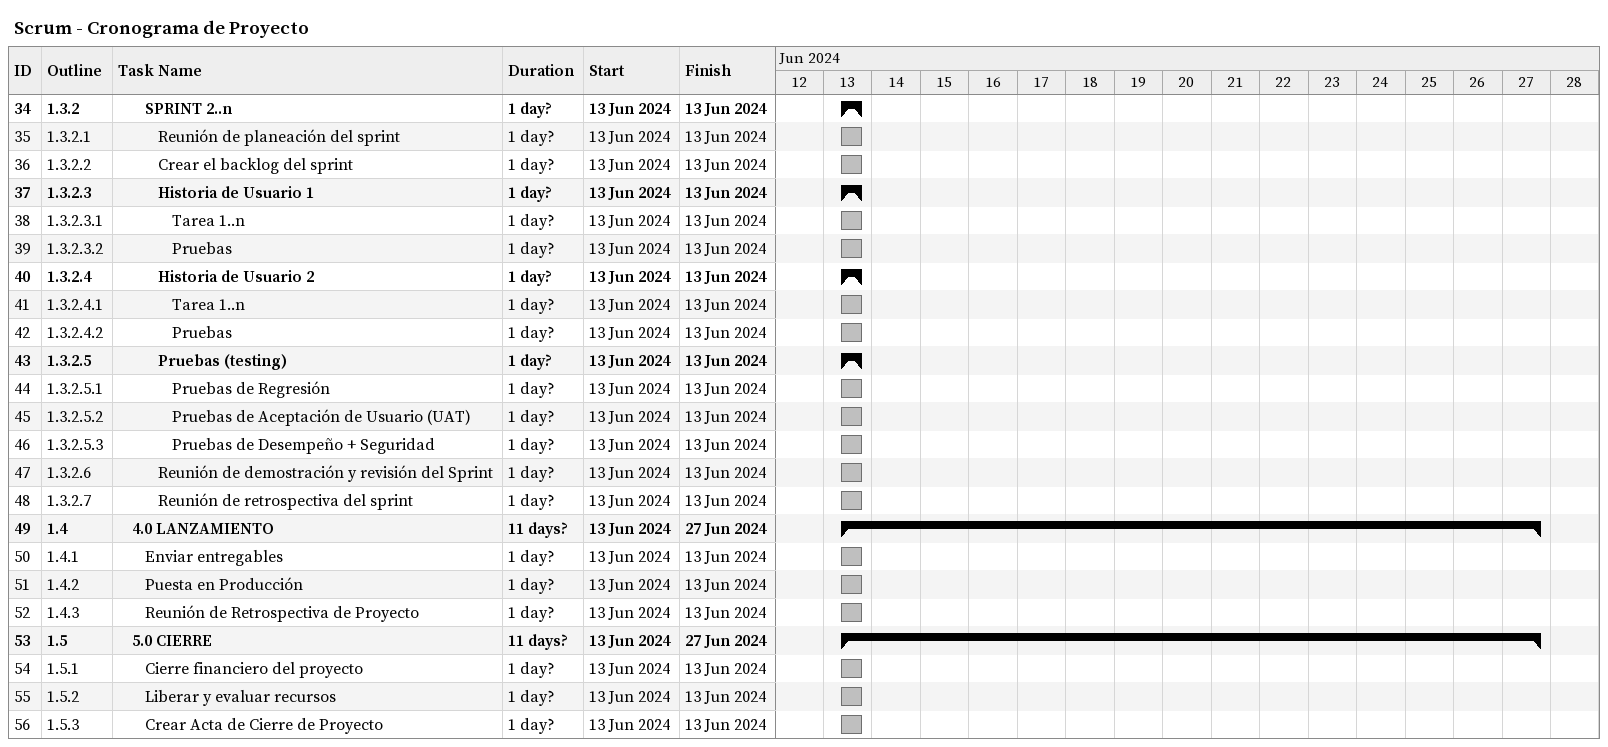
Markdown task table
Scrum - Cronograma de Proyecto

| ID | WBS | Task | Duration | Start | Finish |
|---|---|---|---|---|---|
| 34 | 1.3.2 | **SPRINT 2..n** | 1d? | 2024-06-13 | 2024-06-13 |
| 35 | 1.3.2.1 | Reunión de planeación del sprint | 1d? | 2024-06-13 | 2024-06-13 |
| 36 | 1.3.2.2 | Crear el backlog del sprint | 1d? | 2024-06-13 | 2024-06-13 |
| 37 | 1.3.2.3 | **Historia de Usuario 1** | 1d? | 2024-06-13 | 2024-06-13 |
| 38 | 1.3.2.3.1 | Tarea 1..n | 1d? | 2024-06-13 | 2024-06-13 |
| 39 | 1.3.2.3.2 | Pruebas | 1d? | 2024-06-13 | 2024-06-13 |
| 40 | 1.3.2.4 | **Historia de Usuario 2** | 1d? | 2024-06-13 | 2024-06-13 |
| 41 | 1.3.2.4.1 | Tarea 1..n | 1d? | 2024-06-13 | 2024-06-13 |
| 42 | 1.3.2.4.2 | Pruebas | 1d? | 2024-06-13 | 2024-06-13 |
| 43 | 1.3.2.5 | **Pruebas (testing)** | 1d? | 2024-06-13 | 2024-06-13 |
| 44 | 1.3.2.5.1 | Pruebas de Regresión | 1d? | 2024-06-13 | 2024-06-13 |
| 45 | 1.3.2.5.2 | Pruebas de Aceptación de Usuario (UAT) | 1d? | 2024-06-13 | 2024-06-13 |
| 46 | 1.3.2.5.3 | Pruebas de Desempeño + Seguridad | 1d? | 2024-06-13 | 2024-06-13 |
| 47 | 1.3.2.6 | Reunión de demostración y revisión del Sprint | 1d? | 2024-06-13 | 2024-06-13 |
| 48 | 1.3.2.7 | Reunión de retrospectiva del sprint | 1d? | 2024-06-13 | 2024-06-13 |
| 49 | 1.4 | **4.0 LANZAMIENTO** | 11d? | 2024-06-13 | 2024-06-27 |
| 50 | 1.4.1 | Enviar entregables | 1d? | 2024-06-13 | 2024-06-13 |
| 51 | 1.4.2 | Puesta en Producción | 1d? | 2024-06-13 | 2024-06-13 |
| 52 | 1.4.3 | Reunión de Retrospectiva de Proyecto | 1d? | 2024-06-13 | 2024-06-13 |
| 53 | 1.5 | **5.0 CIERRE** | 11d? | 2024-06-13 | 2024-06-27 |
| 54 | 1.5.1 | Cierre financiero del proyecto | 1d? | 2024-06-13 | 2024-06-13 |
| 55 | 1.5.2 | Liberar y evaluar recursos | 1d? | 2024-06-13 | 2024-06-13 |
| 56 | 1.5.3 | Crear Acta de Cierre de Proyecto | 1d? | 2024-06-13 | 2024-06-13 |
